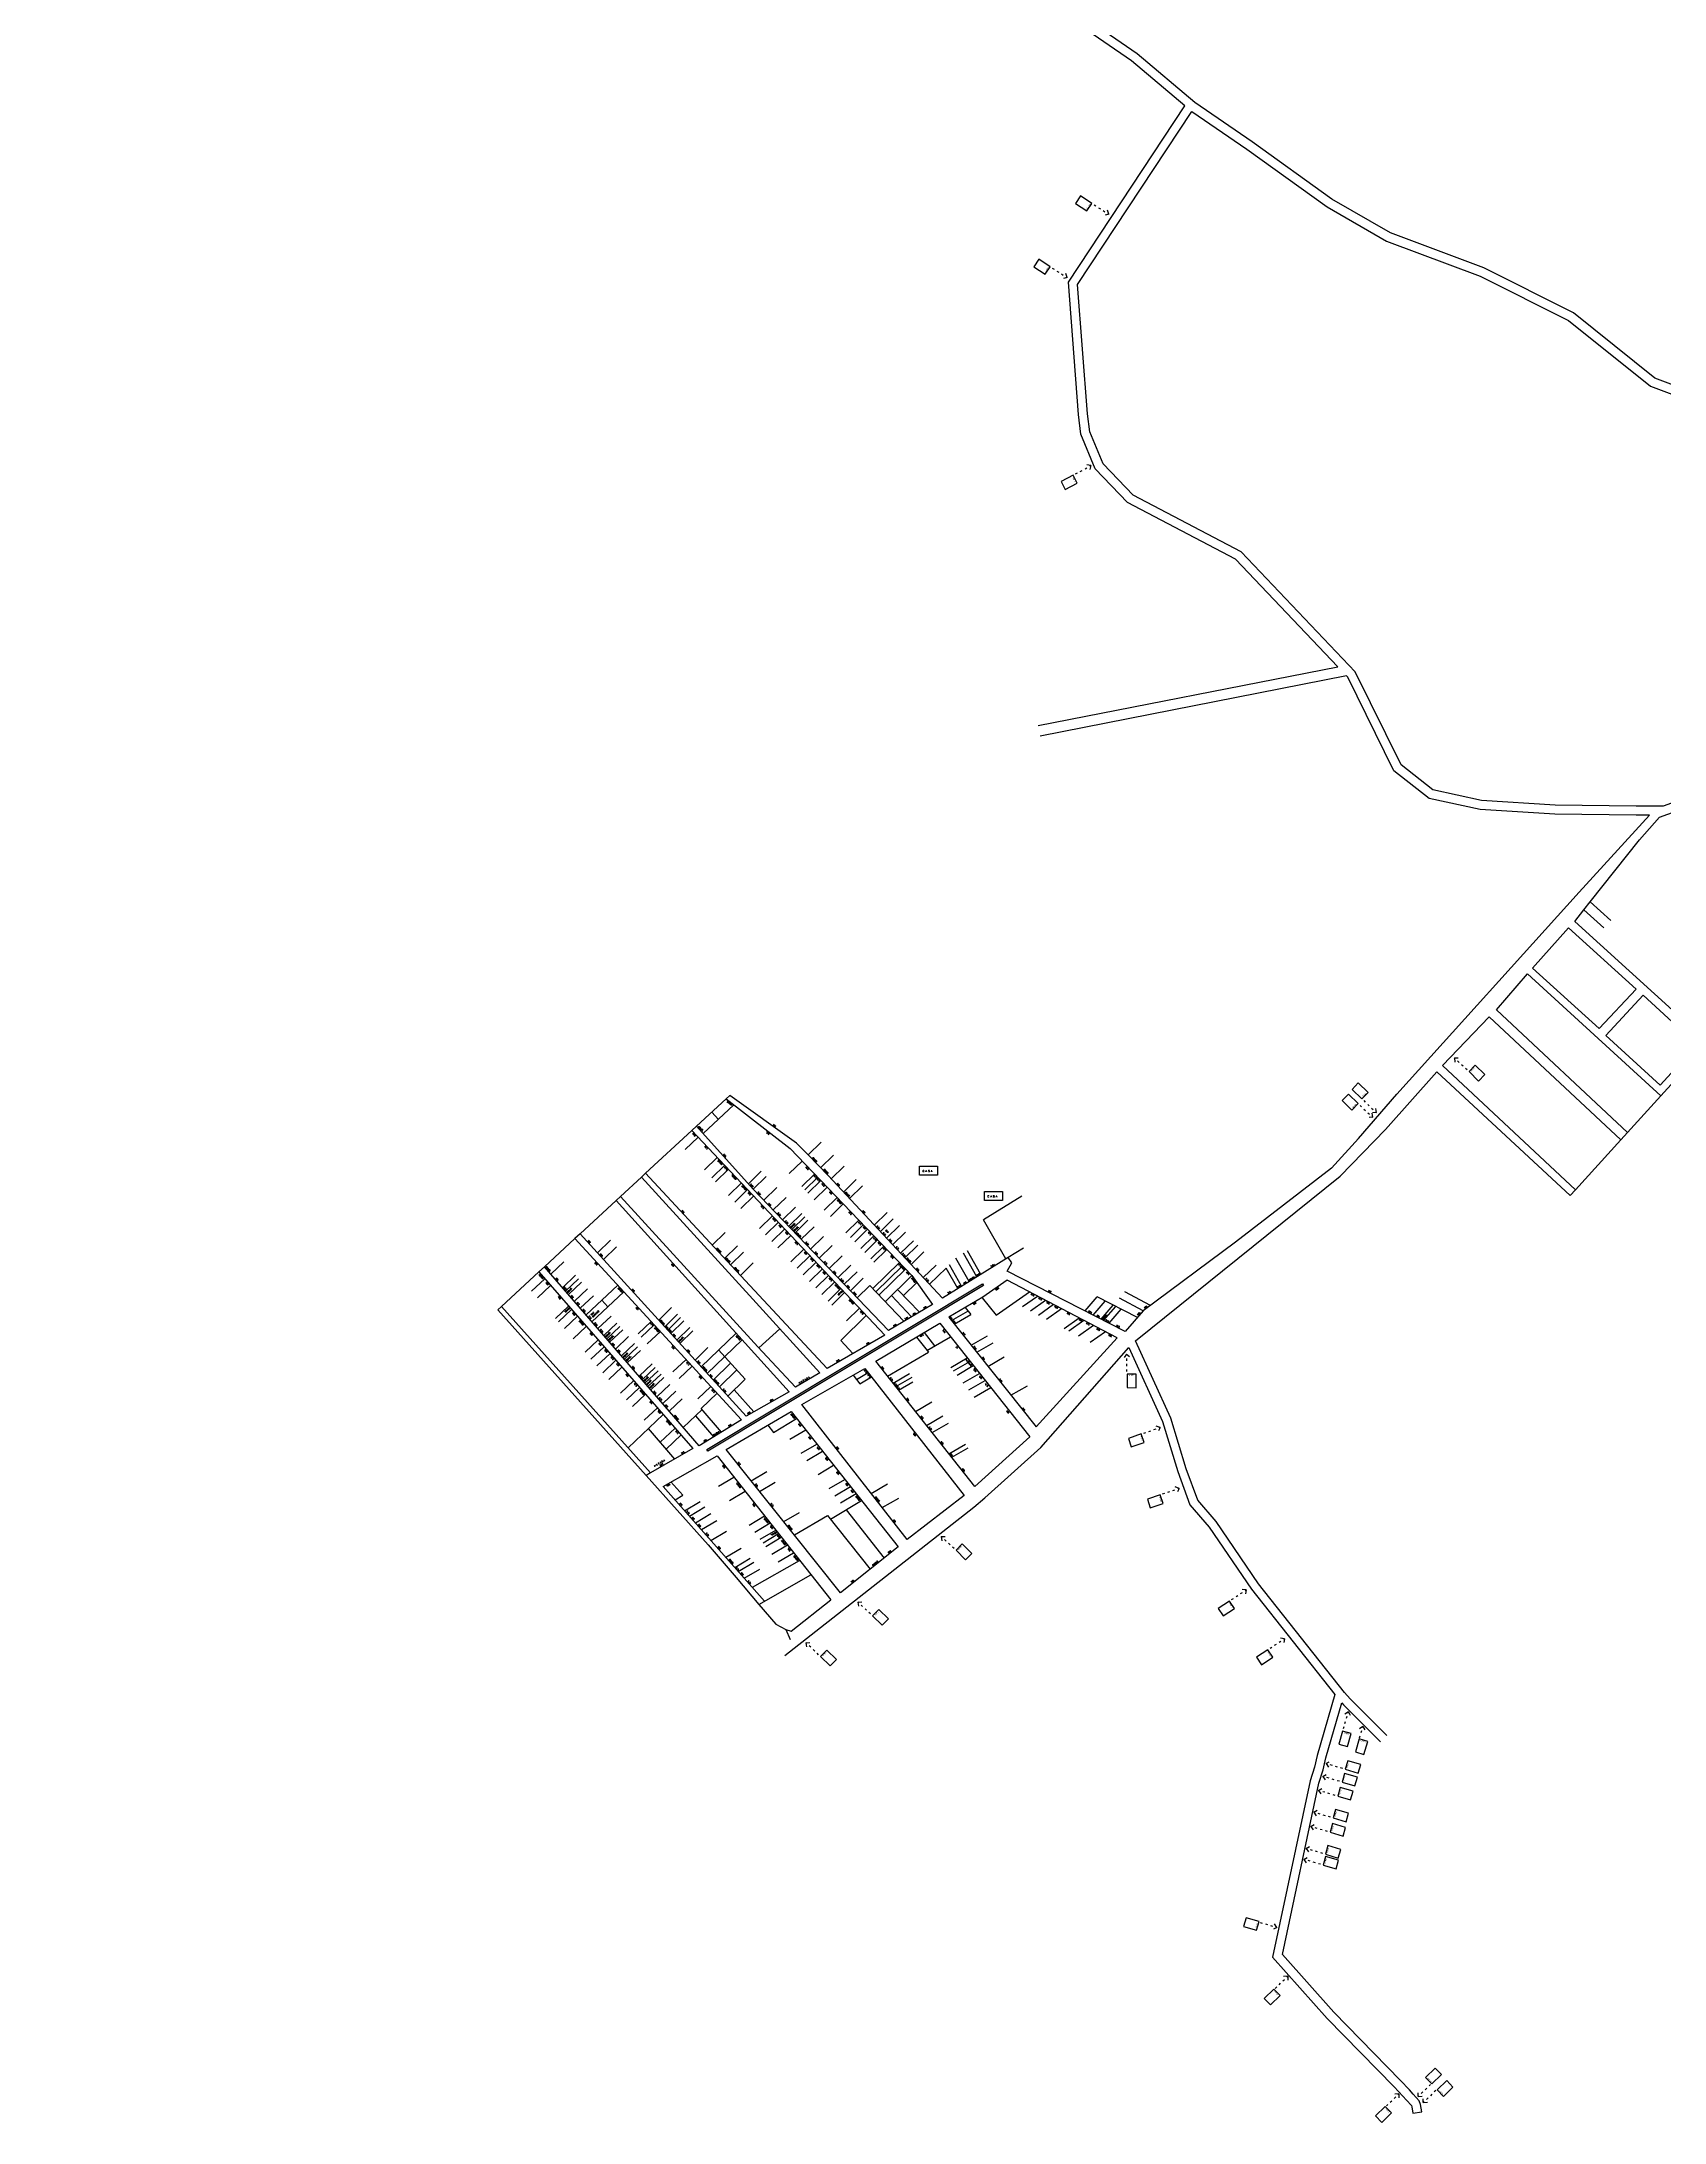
# Model space of a CAD drawing. Extents: x 714896 to 749292, y 8417558 to 8447149.
# Drawn here: x 734382 to 736183, y 8424003 to 8426312 of the extents above; entities that cross this region are included whole.
import ezdxf
from ezdxf.enums import TextEntityAlignment as Align

# ---------------------------------------------------------------- set-up
doc = ezdxf.new("R2010")
doc.units = 0
doc.header["$MEASUREMENT"] = 0
doc.linetypes.add('ACAD_ISO03W100', pattern=[30, 12, -18])
for name, color, linetype in [('LOTE', 7, 'CONTINUOUS'), ('NUM-PORTA', 7, 'CONTINUOUS'), ('QUADRA', 6, 'CONTINUOUS'), ('TEXTO', 7, 'CONTINUOUS')]:
    doc.layers.add(name, color=color, linetype=linetype)
doc.styles.add('ROMANS', font='ROMANS.SHX', dxfattribs={"height": 1.5})

msp = doc.modelspace()

# ---------------------------------------------------------------- linework, layer by layer
at = {"layer": 'LOTE'}
for p, q in [((735535.3, 8426141.1), (735529.8, 8426132.8)), ((735529.8, 8426132.8), (735542.3, 8426124.5)), ((735547.8, 8426132.8), (735535.3, 8426141.1)), ((735542.3, 8426124.5), (735547.8, 8426132.8)), ((735489.1, 8426070.9), (735483.5, 8426062.6)), ((735483.5, 8426062.6), (735496, 8426054.3)), ((735501.6, 8426062.6), (735489.1, 8426070.9)), ((735496, 8426054.3), (735501.6, 8426062.6)), ((735527.2, 8425831.3), (735513.8, 8425824.4)), ((735513.8, 8425824.4), (735518.4, 8425815.5)), ((735518.4, 8425815.5), (735531.7, 8425822.4)), ((735531.7, 8425822.4), (735527.2, 8425831.3)), ((735973.6, 8425176.5), (735966.6, 8425169.3)), ((735984.3, 8425166), (735973.6, 8425176.5)), ((735843.7, 8425156.7), (735836.7, 8425149.5)), ((735854.5, 8425146.2), (735843.7, 8425156.7)), ((735966.6, 8425169.3), (735977.3, 8425158.8)), ((735977.3, 8425158.8), (735984.3, 8425166)), ((735832.7, 8425144.3), (735825.7, 8425137.1)), ((735825.7, 8425137.1), (735836.5, 8425126.7)), ((735843.4, 8425133.9), (735832.7, 8425144.3)), ((735836.5, 8425126.7), (735843.4, 8425133.9)), ((735836.7, 8425149.5), (735847.5, 8425139.1)), ((735847.5, 8425139.1), (735854.5, 8425146.2)), ((735587, 8424833.6), (735587, 8424818.6)), ((735597, 8424833.5), (735587, 8424833.6)), ((735597, 8424818.5), (735597, 8424833.5)), ((735587, 8424818.6), (735597, 8424818.5)), ((735602.7, 8424767.2), (735588.5, 8424762.3)), ((735588.5, 8424762.3), (735591.7, 8424752.8)), ((735605.9, 8424757.7), (735602.7, 8424767.2)), ((735591.7, 8424752.8), (735605.9, 8424757.7)), ((735623.8, 8424699.6), (735609.6, 8424694.7)), ((735609.6, 8424694.7), (735612.8, 8424685.3)), ((735612.8, 8424685.3), (735627, 8424690.1)), ((735627, 8424690.1), (735623.8, 8424699.6)), ((735404.1, 8424645.2), (735397.1, 8424638.1)), ((735414.8, 8424634.7), (735404.1, 8424645.2)), ((735397.1, 8424638.1), (735407.8, 8424627.5)), ((735407.8, 8424627.5), (735414.8, 8424634.7)), ((735700.6, 8424581.8), (735688.1, 8424573.5)), ((735706.1, 8424573.5), (735700.6, 8424581.8)), ((735311.4, 8424572.5), (735304.4, 8424565.4)), ((735304.4, 8424565.4), (735315.1, 8424554.9)), ((735322.1, 8424562), (735311.4, 8424572.5)), ((735315.1, 8424554.9), (735322.1, 8424562)), ((735688.1, 8424573.5), (735693.6, 8424565.2)), ((735693.6, 8424565.2), (735706.1, 8424573.5)), ((735253.7, 8424527.3), (735246.7, 8424520.2)), ((735246.7, 8424520.2), (735257.4, 8424509.7)), ((735264.4, 8424516.8), (735253.7, 8424527.3)), ((735257.4, 8424509.7), (735264.4, 8424516.8)), ((735743.3, 8424527.7), (735730.8, 8424519.5)), ((735730.8, 8424519.5), (735736.4, 8424511.1)), ((735736.4, 8424511.1), (735748.9, 8424519.4)), ((735748.9, 8424519.4), (735743.3, 8424527.7)), ((735826.3, 8424437.4), (735822.1, 8424423)), ((735835.9, 8424434.6), (735826.3, 8424437.4)), ((735822.1, 8424423), (735831.7, 8424420.2)), ((735831.7, 8424420.2), (735835.9, 8424434.6)), ((735844.6, 8424428.7), (735840.4, 8424414.3)), ((735840.4, 8424414.3), (735850, 8424411.5)), ((735854.2, 8424425.9), (735844.6, 8424428.7)), ((735850, 8424411.5), (735854.2, 8424425.9)), ((735828.4, 8424390.4), (735825.6, 8424380.8)), ((735842.8, 8424386.2), (735828.4, 8424390.4)), ((735832, 8424404.6), (735829.2, 8424395)), ((735829.2, 8424395), (735843.6, 8424390.7)), ((735846.4, 8424400.3), (735832, 8424404.6)), ((735843.6, 8424390.7), (735846.4, 8424400.3)), ((735823.7, 8424374.8), (735820.8, 8424365.2)), ((735838.1, 8424370.6), (735823.7, 8424374.8)), ((735825.6, 8424380.8), (735839.9, 8424376.6)), ((735835.2, 8424361), (735838.1, 8424370.6)), ((735839.9, 8424376.6), (735842.8, 8424386.2)), ((735818.5, 8424350.6), (735815.7, 8424341)), ((735832.9, 8424346.3), (735818.5, 8424350.6)), ((735820.8, 8424365.2), (735835.2, 8424361)), ((735830.1, 8424336.7), (735832.9, 8424346.3)), ((735815.2, 8424334.7), (735812.3, 8424325.1)), ((735812.3, 8424325.1), (735826.7, 8424320.9)), ((735829.5, 8424330.5), (735815.2, 8424334.7)), ((735815.7, 8424341), (735830.1, 8424336.7)), ((735826.7, 8424320.9), (735829.5, 8424330.5)), ((735807.4, 8424298.4), (735804.6, 8424288.8)), ((735810, 8424310.3), (735807.1, 8424300.7)), ((735807.1, 8424300.7), (735821.5, 8424296.5)), ((735821.8, 8424294.1), (735807.4, 8424298.4)), ((735824.4, 8424306.1), (735810, 8424310.3)), ((735821.5, 8424296.5), (735824.4, 8424306.1)), ((735804.6, 8424288.8), (735819, 8424284.5)), ((735819, 8424284.5), (735821.8, 8424294.1)), ((735719.2, 8424230.3), (735716.4, 8424220.7)), ((735733.6, 8424226.1), (735719.2, 8424230.3)), ((735716.4, 8424220.7), (735730.8, 8424216.5)), ((735730.8, 8424216.5), (735733.6, 8424226.1)), ((735750, 8424151.2), (735739.2, 8424140.8)), ((735739.2, 8424140.8), (735746.2, 8424133.6)), ((735746.2, 8424133.6), (735757, 8424144.1)), ((735757, 8424144.1), (735750, 8424151.2)), ((735929.2, 8424063.5), (735918.4, 8424053.1)), ((735918.4, 8424053.1), (735925.4, 8424045.9)), ((735925.4, 8424045.9), (735936.1, 8424056.4)), ((735936.1, 8424056.4), (735929.2, 8424063.5)), ((735941.8, 8424049.6), (735931.1, 8424039.2)), ((735948.8, 8424042.4), (735941.8, 8424049.6)), ((735873.5, 8424020.8), (735862.7, 8424010.3)), ((735880.5, 8424013.6), (735873.5, 8424020.8)), ((735931.1, 8424039.2), (735938.1, 8424032)), ((735938.1, 8424032), (735948.8, 8424042.4)), ((735862.7, 8424010.3), (735869.7, 8424003.2)), ((735869.7, 8424003.2), (735880.5, 8424013.6))]:
    msp.add_line(p, q, dxfattribs=at)
at = {"layer": 'LOTE', "color": 7, "linetype": 'ACAD_ISO03W100', "ltscale": 0.2}
for points in [[(735550.3, 8426131.3), (735566.7, 8426120.9)], [(735504, 8426061), (735520.4, 8426050.7)], [(735529.8, 8425832.6), (735546.8, 8425841.9)], [(735964.5, 8425171.3), (735950.3, 8425184.6)], [(735845.6, 8425131.9), (735859.8, 8425118.7)], [(735849.7, 8425137.1), (735863.9, 8425123.9)], [(735586.9, 8424836.5), (735586.5, 8424855.8)], [(735605.5, 8424768.1), (735623.8, 8424774.4)], [(735626.5, 8424700.6), (735644.8, 8424706.8)], [(735394.9, 8424640.1), (735380.8, 8424653.3)], [(735302.2, 8424567.4), (735288.1, 8424580.6)], [(735703.1, 8424583.4), (735719.2, 8424594.1)], [(735244.6, 8424522.2), (735230.5, 8424535.5)], [(735745.8, 8424529.4), (735761.9, 8424540)], [(735827.2, 8424440.2), (735832.7, 8424458.7)], [(735845, 8424430), (735848.8, 8424442.6)], [(735826.4, 8424395.8), (735807.9, 8424401.3)], [(735818, 8424366.1), (735799.5, 8424371.6)], [(735822.7, 8424381.7), (735804.2, 8424387.2)], [(735812.9, 8424341.8), (735794.3, 8424347.3)], [(735809.5, 8424326), (735791, 8424331.5)], [(735804.3, 8424301.6), (735785.8, 8424307.1)], [(735801.8, 8424289.6), (735783.2, 8424295.1)], [(735734.8, 8424225.1), (735753.3, 8424219.6)], [(735751.4, 8424151.8), (735765.3, 8424165.3)], [(735924, 8424045.3), (735910.1, 8424031.9)], [(735874.9, 8424021.4), (735888.8, 8424034.8)], [(735929.7, 8424038.6), (735915.8, 8424025.1)]]:
    msp.add_lwpolyline(points, dxfattribs=at)
at = {"layer": 'LOTE', "color": 7}
for points in [[(735566.7, 8426120.9), (735565.2, 8426125.3)], [(735566.7, 8426120.9), (735562.6, 8426119.9)], [(735520.4, 8426050.7), (735518.9, 8426055.1)], [(735520.4, 8426050.7), (735516.3, 8426049.7)], [(735546.8, 8425841.9), (735542.2, 8425842.7)], [(735546.8, 8425841.9), (735545.7, 8425837.7)], [(735950.3, 8425184.6), (735954.6, 8425184.8)], [(735950.3, 8425184.6), (735951, 8425180)], [(735109, 8425108.8), (735141.8, 8425139.1)], [(735116.4, 8425100.7), (735150.5, 8425132.4)], [(735133.3, 8425116.3), (735125.9, 8425124.5)], [(735859.8, 8425118.7), (735855.6, 8425118.5)], [(735859.8, 8425118.7), (735859.1, 8425123.3)], [(735863.9, 8425123.9), (735859.6, 8425123.7)], [(735863.9, 8425123.9), (735863.2, 8425128.5)], [(735052.5, 8425056.5), (735103.9, 8425104.1)], [(735110.8, 8425096.7), (735096.5, 8425082.8)], [(735247.3, 8425091), (735233, 8425077)], [(735132.1, 8425074.2), (735117.8, 8425060.2)], [(735140.3, 8425065.5), (735126, 8425051.5)], [(735144.5, 8425061.1), (735130.2, 8425047.1)], [(735226.3, 8425070.1), (735212, 8425056.1)], [(735261.1, 8425076.7), (735246.8, 8425062.7)], [(735272.8, 8425064.3), (735258.5, 8425050.3)], [(735024.5, 8425030.7), (735047.8, 8425052.3)], [(735158.9, 8425045.8), (735144.6, 8425031.8)], [(735165.7, 8425038.5), (735151.4, 8425024.5)], [(735180.9, 8425058.9), (735166.6, 8425044.9)], [(735186.3, 8425053), (735172, 8425039)], [(735198.1, 8425040.6), (735183.8, 8425026.6)], [(735240.1, 8425055.7), (735225.8, 8425041.7)], [(735243.6, 8425052.1), (735229.3, 8425038.1)], [(735247, 8425048.5), (735232.7, 8425034.5)], [(735253.9, 8425041.2), (735239.7, 8425027.2)], [(735286.4, 8425049.7), (735272.1, 8425035.7)], [(735293.2, 8425042.4), (735278.9, 8425028.4)], [(734979.8, 8424989.3), (735019.7, 8425026.3)], [(735172.6, 8425031.3), (735158.3, 8425017.3)], [(735208.5, 8425029.8), (735194.2, 8425015.8)], [(735218.9, 8425018.9), (735204.6, 8425004.9)], [(735265, 8425029.7), (735250.7, 8425015.7)], [(735271.9, 8425022.5), (735257.6, 8425008.5)], [(735470.2, 8425031.1), (735427.6, 8425004.8)], [(735140.7, 8424990.7), (735126.4, 8424976.7)], [(735193.2, 8425009.4), (735178.9, 8424995.4)], [(735200, 8425002.2), (735185.7, 8424988.2)], [(735206.9, 8424994.9), (735192.6, 8424980.9)], [(735225.8, 8425011.7), (735211.5, 8424997.7)], [(735229.2, 8425008.1), (735214.9, 8424994.1)], [(735232.7, 8425004.4), (735218.4, 8424990.5)], [(735239.6, 8424997.2), (735225.3, 8424983.2)], [(735289.2, 8425004.4), (735274.9, 8424990.4)], [(735294.1, 8424999.3), (735279.8, 8424985.4)], [(735298.9, 8424994.3), (735284.6, 8424980.3)], [(735320.5, 8425013.1), (735306.2, 8424999.1)], [(735327.4, 8425005.8), (735313.1, 8424991.8)], [(735334.2, 8424998.5), (735319.9, 8424984.5)], [(735341, 8424991.2), (735326.7, 8424977.2)], [(735452.4, 8424961.4), (735427.6, 8425004.8)], [(734940.2, 8424952.7), (734974.1, 8424984)], [(735013.4, 8424982.2), (734999.1, 8424968.2)], [(735020.1, 8424974.8), (735005.8, 8424960.8)], [(735154.4, 8424976.1), (735140.1, 8424962.1)], [(735161.2, 8424968.8), (735146.9, 8424954.8)], [(735213.7, 8424987.6), (735199.4, 8424973.6)], [(735228.1, 8424972.3), (735213.8, 8424958.3)], [(735249.9, 8424986.4), (735235.6, 8424972.4)], [(735259.6, 8424976.2), (735245.3, 8424962.3)], [(735305.8, 8424987.1), (735291.5, 8424973.1)], [(735310, 8424982.7), (735295.7, 8424968.7)], [(735316.9, 8424975.5), (735302.6, 8424961.5)], [(735320.3, 8424971.9), (735306, 8424957.9)], [(735349.9, 8424981.7), (735335.6, 8424967.7)], [(735354.7, 8424976.6), (735340.4, 8424962.6)], [(735361.5, 8424969.3), (735347.2, 8424955.3)], [(735420.3, 8424941.6), (735405.4, 8424967.7)], [(735424.6, 8424944.2), (735409.7, 8424970.3)], [(735472, 8424973.5), (735455, 8424963)], [(734892.5, 8424908.7), (734934, 8424947)], [(734961.8, 8424958.4), (734947.2, 8424944.7)], [(735172.1, 8424957.1), (735157.8, 8424943.1)], [(735235, 8424965), (735220.7, 8424951.1)], [(735241.9, 8424957.8), (735227.6, 8424943.8)], [(735248.7, 8424950.5), (735234.4, 8424936.5)], [(735270.7, 8424964.7), (735256.4, 8424950.7)], [(735280.3, 8424954.6), (735266, 8424940.6)], [(735287.2, 8424947.3), (735273, 8424933.3)], [(735334.2, 8424957.4), (735304.6, 8424928.5)], [(735337.6, 8424953.8), (735308, 8424924.9)], [(735341.1, 8424950.2), (735311.5, 8424921.2)], [(735375.1, 8424954.6), (735360.8, 8424940.7)], [(735386, 8424951.3), (735367.7, 8424933.3)], [(735399, 8424928.5), (735386, 8424951.3)], [(735403.3, 8424931.1), (735389.7, 8424954.9)], [(735411.8, 8424936.4), (735396.9, 8424962.4)], [(734940.6, 8424939.5), (734926, 8424925.7)], [(734947.1, 8424931.9), (734932.6, 8424918.2)], [(734974.8, 8424943.3), (734960.3, 8424929.5)], [(734978.1, 8424939.5), (734963.6, 8424925.7)], [(734981.4, 8424935.7), (734966.8, 8424922)], [(734987.9, 8424928.1), (734973.4, 8424914.4)], [(735021.6, 8424932.4), (734986.4, 8424899.3)], [(735028.3, 8424925), (734993, 8424891.7)], [(735255.6, 8424943.2), (735241.3, 8424929.2)], [(735262.4, 8424935.9), (735248.1, 8424921.9)], [(735269.3, 8424928.7), (735255, 8424914.7)], [(735273.4, 8424924.3), (735259.1, 8424910.3)], [(735294.2, 8424940.1), (735279.9, 8424926.1)], [(735301.4, 8424931.8), (735287.5, 8424918.2)], [(735339.2, 8424892.2), (735301.4, 8424931.8)], [(735348, 8424943), (735318.4, 8424914)], [(735356.4, 8424902.4), (735332.3, 8424927.6)], [(735353.5, 8424935.4), (735338.7, 8424920.9)], [(735441.7, 8424898.9), (735478.8, 8424925)], [(735613, 8424909.9), (735584.6, 8424924.9)], [(734892.5, 8424908.7), (734888.3, 8424904.8), (735053, 8424721)], [(735058, 8424724), (734892.5, 8424908.7)], [(734966.9, 8424909.2), (734952.4, 8424895.5)], [(734970.2, 8424905.5), (734955.7, 8424891.7)], [(734976.8, 8424897.9), (734962.3, 8424884.2)], [(734994.5, 8424920.6), (734979.9, 8424906.8)], [(735003.9, 8424915.7), (735010.4, 8424908.2)], [(735081.3, 8424907.5), (735067.1, 8424893.5)], [(735088.1, 8424900.1), (735073.8, 8424886.1)], [(735297.4, 8424898.8), (735269.1, 8424871.1)], [(735289.9, 8424906.8), (735275.6, 8424892.8)], [(735347.8, 8424897.3), (735325.3, 8424920.8)], [(735392.1, 8424893.1), (735410.3, 8424903.6)], [(735395.2, 8424889.2), (735413.4, 8424899.7)], [(735407.2, 8424907.5), (735413.4, 8424899.7)], [(735426.2, 8424918.4), (735441.7, 8424898.9)], [(735470.9, 8424908.5), (735487.7, 8424920.3)], [(735479.8, 8424903.9), (735496.5, 8424915.7)], [(735488.6, 8424899.2), (735505.4, 8424911.1)], [(735497.5, 8424894.6), (735514.2, 8424906.4)], [(735540.5, 8424903.8), (735553.9, 8424919.2)], [(735549.4, 8424899.2), (735562.8, 8424914.7)], [(735598.4, 8424896.5), (735553.9, 8424919.2)], [(735558.3, 8424894.7), (735571.7, 8424910.1)], [(735561, 8424893.3), (735574.4, 8424908.7)], [(735567.2, 8424890.1), (735580.6, 8424905.6)], [(735605, 8424904), (735578.5, 8424917.9)], [(734986.7, 8424886.6), (734972.1, 8424872.9)], [(735014.1, 8424897.9), (734999.5, 8424884.1)], [(735020.6, 8424890.3), (735006.1, 8424876.6)], [(735023.9, 8424886.5), (735009.3, 8424872.8)], [(735027.2, 8424882.7), (735012.6, 8424869)], [(735033.7, 8424875.2), (735019.1, 8424861.4)], [(735058.8, 8424891.9), (735044.3, 8424878.2)], [(735062.2, 8424888.2), (735047.6, 8424874.5)], [(735069, 8424880.9), (735054.4, 8424867.2)], [(735091.4, 8424896.4), (735077.2, 8424882.4)], [(735094.8, 8424892.7), (735080.5, 8424878.7)], [(735101.5, 8424885.3), (735087.3, 8424871.3)], [(735104.9, 8424881.6), (735090.6, 8424867.6)], [(735152.9, 8424879.2), (735114.2, 8424841.7)], [(735178.1, 8424862.9), (735201.7, 8424883.9)], [(735361.8, 8424879.8), (735373.4, 8424865.1)], [(735364.8, 8424860), (735390.8, 8424875.1)], [(735413.9, 8424865.7), (735432.1, 8424876.2)], [(735517, 8424884.4), (735533.7, 8424896.2)], [(735522.3, 8424881.6), (735539, 8424893.4)], [(735532.9, 8424876), (735549.6, 8424887.8)], [(735546.2, 8424869), (735562.9, 8424880.9)], [(734999.8, 8424871.6), (734985.3, 8424857.8)], [(735006.4, 8424864), (734991.8, 8424850.3)], [(735013, 8424856.5), (734998.4, 8424842.8)], [(735040.2, 8424867.6), (735025.7, 8424853.9)], [(735043.5, 8424863.8), (735029, 8424850.1)], [(735046.8, 8424860), (735032.2, 8424846.3)], [(735121.7, 8424863.1), (735107.4, 8424849.1)], [(735159.6, 8424871.8), (735120.9, 8424834.3)], [(735163.1, 8424828.1), (735133.6, 8424860.5)], [(735282.6, 8424856.5), (735269.1, 8424871.1)], [(735321, 8424831.5), (735366.5, 8424857.9)], [(735353.2, 8424874.7), (735366.5, 8424857.9)], [(735420.1, 8424857.9), (735438.3, 8424868.4)], [(735432.6, 8424842.2), (735450.7, 8424852.7)], [(735586.5, 8424855.8), (735583.7, 8424852.2)], [(735586.5, 8424855.8), (735589.7, 8424853)], [(735019.5, 8424849), (735005, 8424835.2)], [(735026.1, 8424841.4), (735011.6, 8424827.7)], [(735059.8, 8424844.9), (735045.3, 8424831.2)], [(735063.1, 8424841.1), (735048.6, 8424827.4)], [(735066.4, 8424837.3), (735051.8, 8424823.6)], [(735069.7, 8424833.5), (735055.1, 8424819.8)], [(735072.9, 8424829.8), (735058.4, 8424816)], [(735097.4, 8424850), (735082.8, 8424836.2)], [(735104.2, 8424842.6), (735089.6, 8424828.9)], [(735146.9, 8424845.8), (735127.6, 8424826.9)], [(735153.7, 8424838.4), (735134.4, 8424819.5)], [(735283, 8424832.6), (735290.4, 8424823)], [(735286.7, 8424827.8), (735299.7, 8424835.3)], [(735290.4, 8424823), (735303.4, 8424830.5)], [(735327.2, 8424823.7), (735345.4, 8424834.2)], [(735330.3, 8424819.8), (735348.5, 8424830.3)], [(735391.3, 8424841.1), (735409.5, 8424851.6)], [(735394.4, 8424837.2), (735412.6, 8424847.7)], [(735398.2, 8424832.5), (735416.3, 8424843)], [(735405, 8424823.9), (735423.2, 8424834.4)], [(735039.3, 8424826.4), (735024.7, 8424812.6)], [(735045.8, 8424818.8), (735031.3, 8424805.1)], [(735052.4, 8424811.3), (735037.9, 8424797.6)], [(735079.5, 8424822.2), (735064.9, 8424808.5)], [(735086, 8424814.6), (735071.5, 8424800.9)], [(735093.2, 8424806.3), (735078.7, 8424792.6)], [(735125.1, 8424819.8), (735110.6, 8424806.1)], [(735131.9, 8424812.4), (735114.1, 8424795.6)], [(735163.1, 8424828.1), (735143.8, 8424809.2)], [(735172.7, 8424791.9), (735150.8, 8424816)], [(735333.4, 8424815.8), (735349, 8424824.9)], [(735411.2, 8424816), (735429.4, 8424826.6)], [(735417.4, 8424808.2), (735435.6, 8424818.7)], [(735458.1, 8424810.1), (735476.3, 8424820.6)], [(735072.1, 8424788.7), (735033.1, 8424751.8)], [(735065.6, 8424796.2), (735051, 8424782.5)], [(735115.3, 8424794.2), (735094.3, 8424774.4)], [(735128.4, 8424764.1), (735108.1, 8424787.4)], [(735136.9, 8424769.3), (735114.1, 8424795.6)], [(735194.4, 8424768.9), (735220.2, 8424784.2)], [(735352.1, 8424792.3), (735370.2, 8424802.8)], [(735364.5, 8424776.6), (735382.6, 8424787.2)], [(735084.9, 8424739.4), (735055.6, 8424773.1)], [(735085.3, 8424773.6), (735068.8, 8424758)], [(735091.9, 8424766.1), (735075.3, 8424750.5)], [(735188.1, 8424776.9), (735194.4, 8424768.9)], [(735212.8, 8424761.3), (735230.2, 8424771.6)], [(735370.7, 8424768.8), (735388.9, 8424779.3)], [(735623.8, 8424774.4), (735619.4, 8424776)], [(735623.8, 8424774.4), (735622, 8424770.5)], [(735225.2, 8424745.7), (735242.6, 8424756)], [(735231.5, 8424737.8), (735248.8, 8424748.1)], [(735389.3, 8424745.3), (735407.5, 8424755.8)], [(735392.4, 8424741.4), (735410.6, 8424751.9)], [(735080.7, 8424713.9), (735093.8, 8424699.1)], [(735133.4, 8424709.2), (735150.6, 8424719.4)], [(735169.8, 8424715.2), (735187, 8424725.4)], [(735179.1, 8424703.5), (735196.3, 8424713.7)], [(735243.9, 8424722.2), (735261.2, 8424732.5)], [(735256.3, 8424706.5), (735273.7, 8424716.8)], [(735085.2, 8424694), (735093.8, 8424699.1)], [(735095.8, 8424682), (735113, 8424692.2)], [(735145.7, 8424693.5), (735162.9, 8424703.7)], [(735257.6, 8424672.7), (735292.3, 8424693.3)], [(735262.5, 8424698.7), (735279.9, 8424709)], [(735268.7, 8424690.8), (735286.1, 8424701.1)], [(735303, 8424701.3), (735321.2, 8424711.8)], [(735315.3, 8424685.5), (735333.5, 8424696)], [(735644.8, 8424706.8), (735640.5, 8424708.4)], [(735644.8, 8424706.8), (735643.1, 8424702.9)], [(735101.1, 8424676), (735118.3, 8424686.2)], [(735107.8, 8424668.5), (735125, 8424678.8)], [(735114.4, 8424661), (735131.6, 8424671.3)], [(735167.4, 8424666), (735184.6, 8424676.2)], [(735173.6, 8424658.2), (735190.8, 8424668.4)], [(735206, 8424669.9), (735223.2, 8424680.1)], [(735217.8, 8424655.1), (735254.4, 8424676.8)], [(735254.4, 8424676.8), (735301.7, 8424617.1)], [(735275, 8424683), (735317.4, 8424629.5)], [(735125, 8424649.1), (735142.2, 8424659.3)], [(735179.8, 8424650.3), (735197, 8424660.5)], [(735182.9, 8424646.4), (735200.1, 8424656.6)], [(735186, 8424642.4), (735203.1, 8424652.7)], [(735192.8, 8424633.8), (735210, 8424644)], [(735380.8, 8424653.3), (735385.1, 8424653.5)], [(735380.8, 8424653.3), (735381.4, 8424648.7)], [(735141.5, 8424630.3), (735158.7, 8424640.5)], [(735151.5, 8424619.1), (735168.7, 8424629.3)], [(735155.4, 8424614.6), (735172.6, 8424624.8)], [(735171, 8424597), (735223.5, 8424626.8)], [(735199.6, 8424625.2), (735216.8, 8424635.4)], [(735162.1, 8424607.1), (735179.3, 8424617.3)], [(735178.1, 8424578), (735236, 8424610.9)], [(735288.1, 8424580.6), (735292.4, 8424580.9)], [(735288.1, 8424580.6), (735288.7, 8424576)], [(735719.2, 8424594.1), (735714.6, 8424594.5)], [(735719.2, 8424594.1), (735718.5, 8424589.9)], [(735208, 8424550), (735213, 8424539)], [(735230.5, 8424535.5), (735234.7, 8424535.7)], [(735230.5, 8424535.5), (735231.1, 8424530.9)], [(735761.9, 8424540), (735757.3, 8424540.5)], [(735761.9, 8424540), (735761.2, 8424535.8)], [(735832.7, 8424458.7), (735828.8, 8424456.1)], [(735832.7, 8424458.7), (735834.8, 8424455)], [(735848.8, 8424442.6), (735844.9, 8424440)], [(735848.8, 8424442.6), (735850.9, 8424438.9)], [(735807.9, 8424401.3), (735811.5, 8424403.4)], [(735807.9, 8424401.3), (735810.5, 8424397.5)], [(735799.5, 8424371.6), (735803.2, 8424373.7)], [(735799.5, 8424371.6), (735802.1, 8424367.8)], [(735804.2, 8424387.2), (735807.9, 8424389.3)], [(735804.2, 8424387.2), (735806.8, 8424383.4)], [(735794.3, 8424347.3), (735798, 8424349.5)], [(735794.3, 8424347.3), (735796.9, 8424343.5)], [(735791, 8424331.5), (735794.7, 8424333.6)], [(735791, 8424331.5), (735793.6, 8424327.7)], [(735785.8, 8424307.1), (735789.5, 8424309.2)], [(735785.8, 8424307.1), (735788.4, 8424303.3)], [(735783.2, 8424295.1), (735786.9, 8424297.2)], [(735783.2, 8424295.1), (735785.9, 8424291.3)], [(735753.3, 8424219.6), (735749.7, 8424217.5)], [(735753.3, 8424219.6), (735750.7, 8424223.4)], [(735765.3, 8424165.3), (735760.7, 8424164.9)], [(735765.3, 8424165.3), (735765.3, 8424161)], [(735888.8, 8424034.8), (735884.2, 8424034.4)], [(735888.8, 8424034.8), (735888.8, 8424030.6)], [(735910.1, 8424031.9), (735910, 8424036.1)], [(735910.1, 8424031.9), (735914.7, 8424032.3)], [(735915.8, 8424025.1), (735915.8, 8424029.4)], [(735915.8, 8424025.1), (735920.4, 8424025.5)]]:
    msp.add_lwpolyline(points, dxfattribs=at)
at = {"layer": 'LOTE', "color": 0}
for points in [[(736094.2, 8425348.8), (736116.2, 8425328.9)], [(736101.2, 8425357.7), (736124.2, 8425336.9)], [(736179.6, 8425142.4), (736142.4, 8425101.6)], [(736135.2, 8425093.7), (736084.7, 8425038.3)]]:
    msp.add_lwpolyline(points, dxfattribs=at)
at = {"layer": 'LOTE', "color": 7}
for points in [[(735356.6, 8425064.3), (735376.6, 8425064.3), (735376.6, 8425054.3), (735356.6, 8425054.3), (735356.6, 8425064.3)], [(735428.6, 8425036.3), (735448.6, 8425036.3), (735448.6, 8425026.3), (735428.6, 8425026.3), (735428.6, 8425036.3)], [(735120.5, 8424749.9), (735426.5, 8424933.9), (735427.5, 8424932.1), (735121.5, 8424748.1)]]:
    msp.add_lwpolyline(points, close=True, dxfattribs=at)
at = {"layer": 'QUADRA', "color": 6, "linetype": 'CONTINUOUS'}
for points in [[(736337.9, 8425877.2), (736173, 8425938.8), (736082.4, 8426011.5), (735983, 8426061.2), (735879.3, 8426100.1), (735814.4, 8426137.4), (735725.8, 8426201.2), (735662.1, 8426245), (735598.1, 8426299), (735474.9, 8426384.1), (735383.4, 8426454.4), (735297.1, 8426500.6), (735246.1, 8426533.3), (735152.9, 8426557.6), (735046, 8426595.2), (734995.4, 8426622), (734957.9, 8426639.2), (734821.1, 8426693.1), (734761.9, 8426723.3), (734704, 8426742.5), (734555.8, 8426786.6), (734382, 8426838)], [(735488.3, 8425553.4), (735820.8, 8425618.7), (735707.5, 8425738.2), (735587.6, 8425801.1), (735551.7, 8425838.2), (735535.8, 8425876.7), (735533, 8425898.5), (735521.9, 8426045.3), (735651, 8426241.2), (735592, 8426291), (735469, 8426376), (735378, 8426446), (735292, 8426492), (735242, 8426524), (735150, 8426548), (735042, 8426586), (734991, 8426613), (734954, 8426630), (734817, 8426684), (734758, 8426714), (734701, 8426733), (734559.4, 8426776.9)], [(736199.4, 8425470.2), (736182, 8425464), (736152, 8425464), (736062.2, 8425465), (735980.3, 8425470.1), (735926.6, 8425481.9), (735891.2, 8425509.8), (735840.1, 8425612.9), (735713.6, 8425746.3), (735593.7, 8425809.2), (735560.3, 8425843.8), (735545.6, 8425879.3), (735543, 8425899.5), (735532.1, 8426042.7), (735658.9, 8426235), (735720, 8426193), (735809, 8426129), (735875, 8426091), (735979, 8426052), (736077, 8426003), (736168, 8425930), (736334, 8425868)], [(735844, 8425095), (735886.3, 8425144.3), (736089, 8425368.6), (736166.8, 8425454), (736152, 8425454), (736061.8, 8425455), (735979, 8425460.2), (735922.2, 8425472.6), (735883.3, 8425503.3), (735831.9, 8425607.1), (735830.6, 8425608.4), (735490.7, 8425541.6)], [(735875.5, 8424432.5), (735834.6, 8424473.4), (735828.5, 8424480.1), (735733, 8424601), (735686, 8424670.1), (735665.4, 8424693.6), (735652.7, 8424728.6), (735635.7, 8424784.8), (735596.5, 8424870.6), (735823.5, 8425053.4), (735874, 8425105), (735931, 8425169), (736079, 8425032), (736084.7, 8425038.3), (735937, 8425176), (735989, 8425230), (736135.2, 8425093.7), (736142.4, 8425101.6), (735997, 8425238), (736031.6, 8425277.9), (736179.6, 8425142.4), (736233, 8425201), (736084, 8425336), (736094.2, 8425348.8), (736101.2, 8425357.7), (736155.7, 8425426.4), (736178.2, 8425451.7), (736324.1, 8425504.4)], [(735844, 8425095), (735814, 8425062), (735707.5, 8424979.9), (735605, 8424904), (735585, 8424881), (735454, 8424948), (735459, 8424957), (735455, 8424963), (735382, 8424918), (735255, 8425054), (735233, 8425077), (735220, 8425090), (735146, 8425143), (735141.8, 8425139.1), (735213, 8425084), (735348, 8424943), (735371, 8424911), (735322, 8424882), (735172, 8425039), (735109, 8425108.8), (735103.9, 8425104.1), (735318, 8424877), (735254, 8424840), (735143, 8424959), (735052.5, 8425056.5), (735047.8, 8425052.3), (735168, 8424921), (735246, 8424835), (735219, 8424819), (735177, 8424864), (735024.5, 8425030.7), (735019.7, 8425026.3), (735212, 8424814), (735164, 8424787), (734979.8, 8424989.3), (734974.1, 8424984), (735159, 8424783), (735112, 8424754), (734940.2, 8424952.7), (734934, 8424947), (735105, 8424751), (735058, 8424724), (735053, 8424721), (735122, 8424644), (735153, 8424608), (735178.1, 8424578), (735197, 8424556), (735208, 8424550), (735214, 8424548.5)], [(735207, 8424521.4), (735416.7, 8424685.8), (735429.1, 8424696.2), (735491.1, 8424752), (735589, 8424863), (735626.3, 8424781.2), (735643.3, 8424725.4), (735656.6, 8424688.4), (735678, 8424663.9), (735725, 8424595), (735817.5, 8424477.9), (735798.2, 8424410.2), (735795.2, 8424397.4), (735790.2, 8424382.3), (735748.6, 8424186.6), (735809.3, 8424118.6), (735883.4, 8424042.5), (735893.1, 8424032.3), (735897.3, 8424027.9), (735902.6, 8424021.8), (735903.1, 8424020.6), (735904.3, 8424013.4), (735914.1, 8424015), (735912.8, 8424023.2), (735911.3, 8424027.1), (735904.7, 8424034.6), (735900.4, 8424039.2), (735890.6, 8424049.5), (735816.7, 8424125.4), (735759.4, 8424189.4), (735799.8, 8424379.7), (735804.8, 8424394.6), (735807.8, 8424407.8), (735825.3, 8424468.9), (735827.4, 8424466.6), (735868.5, 8424425.5)], [(735184.5, 8424581.7), (735072, 8424709), (735132, 8424743), (735258, 8424583)], [(735214, 8424548.5), (735258, 8424583)]]:
    msp.add_lwpolyline(points, dxfattribs=at)
for points in [[(736111, 8425217), (736152, 8425261), (736077, 8425329), (736037, 8425284), (736111, 8425217)], [(736178.8, 8425154.2), (736219.9, 8425199.2), (736159.9, 8425254), (736118.6, 8425209.5), (736178.8, 8425154.2)], [(735486, 8424775), (735576, 8424874), (735454, 8424938), (735427, 8424919), (735389, 8424897)], [(735418, 8424709), (735308, 8424848), (735379, 8424890), (735479, 8424764), (735418, 8424709)], [(735343, 8424650), (735226, 8424800), (735296, 8424840), (735406, 8424699), (735343, 8424650)], [(735269, 8424591), (735142, 8424750), (735214, 8424792), (735333, 8424642), (735269, 8424591)]]:
    msp.add_lwpolyline(points, close=True, dxfattribs=at)

# ---------------------------------------------------------------- texts
at = {"layer": 'NUM-PORTA'}
for rotation, p in [(56.4324, (735544.7, 8426129.1)), (56.4324, (735498.5, 8426058.9)), (117.13, (735528.9, 8425826.7)), (225.5373, (735970.3, 8425172.4)), (45.9684, (735839.7, 8425130.7)), (45.9684, (735850.7, 8425143.1)), (179.8712, (735591.8, 8424833)), (108.9603, (735603.8, 8424762.4)), (108.9603, (735624.8, 8424694.9)), (225.5373, (735400.8, 8424641.1)), (123.5325, (735702.9, 8424577.5)), (225.5373, (735308.1, 8424568.5)), (225.5373, (735250.5, 8424523.3)), (123.5325, (735745.6, 8424523.4)), (163.5994, (735830.8, 8424435.5)), (163.5994, (735849.1, 8424426.9)), (253.5501, (735831.1, 8424399.5)), (253.5501, (735822.7, 8424369.7)), (253.5501, (735827.4, 8424385.3)), (253.5501, (735817.6, 8424345.5)), (253.5501, (735814.2, 8424329.6)), (253.5501, (735809, 8424305.2)), (253.5501, (735806.5, 8424293.3)), (73.5501, (735731.8, 8424221.6)), (134.2218, (735753, 8424147.4)), (314.2218, (735922.4, 8424049.7)), (314.2218, (735935.1, 8424035.8)), (134.2218, (735876.5, 8424017))]:
    msp.add_text('CASA', height=1.5, rotation=rotation, dxfattribs=at).set_placement(p, align=Align.CENTER)
at = {"layer": 'NUM-PORTA', "style": 'ROMANS'}
for s, rotation, p in [('S/N', 133.8667, (735108.3, 8425098.2, -272.5)), ('S/N', 133.8667, (735121.8, 8425083.9, -272.5)), ('S/N', 133.8667, (735143.5, 8425060.9, -272.5)), ('S/N', 133.8667, (735233.9, 8425061, -272.5)), ('S/N', 313.8667, (735168.5, 8425043.9, -272.5)), ('S/N', 133.8667, (735242.9, 8425051.6, -272.5)), ('S/N', 133.8667, (735246.4, 8425048, -272.5)), ('S/N', 133.8667, (735251.6, 8425042.5, -272.5)), ('S/N', 313.8667, (735176.7, 8425035.2, -272.5)), ('S/N', 133.8667, (735184.2, 8425017.8, -272.5)), ('S/N', 133.8667, (735281.6, 8425011.1, -272.5)), ('S/N', 133.8667, (735197.2, 8425003.9, -272.5)), ('S/N', 313.8667, (735198.8, 8425012.1, -272.5)), ('S/N', 313.8667, (735207.2, 8425003.2, -272.5)), ('S/N', 133.8667, (735292.4, 8424999.9, -272.5)), ('S/N', 133.8667, (735303.2, 8424988.6, -272.5)), ('S/N', 313.8667, (735308.7, 8424997.5, -272.5)), ('S/N', 313.8667, (735315.5, 8424990.2, -272.5)), ('S/N', 133.8667, (735222, 8424977.7, -272.5)), ('S/N', 313.8667, (735229.9, 8424979.5, -272.5)), ('S/N', 133.8667, (735309, 8424982.5, -272.5)), ('S/N', 133.8667, (735314.1, 8424977.2, -272.5)), ('138', 133.8667, (735319.7, 8424971.4, -272.5)), ('S/N', 313.8667, (735330, 8424974.6, -272.5)), ('S/N', 313.8667, (735337.1, 8424967, -272.5)), ('S/N', 133.8667, (735239.2, 8424959.4, -272.5)), ('S/N', 133.8667, (735246.1, 8424952.1, -272.5)), ('S/N', 313.8667, (735250.4, 8424958.1, -272.5)), ('S/N', 133.8667, (735336.8, 8424953.5, -272.5)), ('S/N', 133.8667, (735340.3, 8424949.8, -272.5)), ('S/N', 133.8667, (735345.5, 8424944.4, -272.5)), ('S/N', 133.8667, (735259.8, 8424937.6, -272.5)), ('S/N', 313.8667, (735268.7, 8424938.8, -272.5)), ('S/N', 313.8667, (735282.9, 8424924, -272.5)), ('S/N', 313.8667, (735363, 8424939.3, -272.5)), ('S/N', 312.4683, (734988.8, 8424897.7, -272.5)), ('S/N', 133.8667, (735294.5, 8424900.7, -272.5)), ('S/N', 312.4683, (734995.4, 8424890.2, -272.5)), ('S/N', 312.4683, (735001.7, 8424882.8, -272.5)), ('S/N', 133.8667, (735061.4, 8424887.8, -272.5)), ('S/N', 210.9612, (735360.4, 8424878.1, -272.5)), ('S/N', 130.8109, (735017.4, 8424850.2, -272.5)), ('S/N', 133.8667, (735101.5, 8424844.2, -272.5)), ('S/N', 129.4983, (735298.5, 8424835.5, -272.5)), ('S/N', 129.4983, (735302.3, 8424830.7, -272.5)), ('S/N', 309.4983, (735323.5, 8424829.3, -272.5)), ('S/N', 130.8109, (735043.4, 8424820.5, -272.5)), ('S/N', 312.4683, (735067.1, 8424807.1, -272.5)), ('S/N', 133.8667, (735129.6, 8424813.7, -272.5)), ('S/N', 313.8667, (735138.1, 8424816.5, -272.5)), ('S/N', 309.4983, (735328, 8424823.6, -272.5)), ('S/N', 309.4983, (735331.1, 8424819.6, -272.5)), ('S/N', 129.4983, (735433, 8424820.3, -272.5)), ('S/N', 130.8109, (735089.3, 8424767.9, -272.5)), ('S/N', 309.4983, (735366.8, 8424774.6, -272.5)), ('S/N', 30.0266, (735068.8, 8424731.4, -272.5)), ('S/N', 208.1678, (735079.2, 8424712.2, -272.5)), ('S/N', 309.4983, (735191, 8424689.6, -272.5)), ('S/N', 309.4983, (735097.8, 8424681.3, -272.5)), ('S/N', 309.4983, (735119.2, 8424656.9, -272.5)), ('S/N', 309.4983, (735152.5, 8424618.8, -272.5)), ('S/N', 309.4983, (735165.8, 8424603.8, -272.5))]:
    msp.add_text(s, height=1.5, rotation=rotation, dxfattribs=at).set_placement(p)
at = {"layer": 'NUM-PORTA', "color": 7, "style": 'ROMANS'}
for s, rotation, p in [('S/N', 29.5761, (735436.3, 8424952.5, -272.5)), ('S/N', 29.5761, (735398.7, 8424929.3, -272.5)), ('S/N', 214.7038, (735444.2, 8424930, -272.5)), ('S/N', 153.2732, (735484.2, 8424921.2, -272.5)), ('S/N', 153.2732, (735492.7, 8424916.7, -272.5)), ('S/N', 153.2732, (735510.5, 8424907.4, -272.5)), ('S/N', 333.2732, (735543.7, 8424902.9, -272.5)), ('S/N', 29.5761, (735340.6, 8424893.9, -272.5)), ('S/N', 309.7205, (735392.9, 8424893.2, -272.5)), ('S/N', 153.2732, (735545.6, 8424889, -272.5)), ('S/N', 153.2732, (735557.1, 8424882.9, -272.5)), ('S/N', 333.2732, (735562.8, 8424893.1, -272.5)), ('12', 129.7205, (735399.5, 8424862.6, -272.5)), ('S/N', 309.7205, (735416.2, 8424863.9, -272.5)), ('S/N', 129.7205, (735411.3, 8424847.3, -272.5)), ('S/N', 129.7205, (735414.7, 8424843.1, -272.5)), ('S/N', 309.7205, (735444.9, 8424827.8, -272.5))]:
    msp.add_text(s, height=1.5, rotation=rotation, dxfattribs=at).set_placement(p)
at = {"layer": 'TEXTO', "style": 'ROMANS'}
for s, rotation, p in [('CONST.', 140.786, (735148.6, 8425132.8, -272.5)), ('CONST.', 313.912, (735110.8, 8425107.9, -272.5)), ('TER.', 323.9515, (735193.6, 8425109.9, -272.5)), ('TER.', 138.8352, (735190.3, 8425100.2, -272.5)), ('CONST.', 133.8667, (735138, 8425066.7, -272.5)), ('TER.', 313.8667, (735138.4, 8425077, -272.5)), ('CONST.', 313.8667, (735237.5, 8425073.3, -272.5)), ('CONST.', 313.8667, (735250.1, 8425060.3, -272.5)), ('CONST.', 133.8667, (735153.6, 8425050.1, -272.5)), ('CONST.', 133.8667, (735164.4, 8425038.7, -272.5)), ('TER.', 133.8667, (735260, 8425033.9, -272.5)), ('TER.', 313.8667, (735264.6, 8425044.7, -272.5)), ('TER.', 313.8667, (735092.2, 8425014.7, -272.5)), ('TER.', 133.8667, (735169.7, 8425033, -272.5)), ('TER.', 313.8667, (735188.4, 8425022.5, -272.5)), ('CONST.', 133.8667, (735270.3, 8425023.2, -272.5)), ('CONST.', 313.8667, (735273.7, 8425035, -272.5)), ('TER.', 313.8667, (735292.8, 8425014.4, -272.5)), ('TER.', 133.8667, (735203.8, 8424996.9, -272.5)), ('TER.', 133.8667, (735211.1, 8424989.1, -272.5)), ('CONST.', 42.2411, (735214, 8424995.6, -272.5)), ('CONST.', 41.3322, (735217.4, 8424991.9, -272.5)), ('CONST.', 313.8667, (735219.6, 8424989.9, -272.5)), ('TER.', 133.8667, (735297.2, 8424995, -272.5)), ('BAR', 313.8667, (735318.5, 8424992.9, -272.5)), ('TER.', 312.7497, (734988, 8424981.3, -272.5)), ('TER.', 312.7497, (735001.4, 8424966.5, -272.5)), ('CONST.', 313.8667, (735131, 8424972.8, -272.5)), ('TER.', 133.8667, (735232, 8424966.9, -272.5)), ('TER.', 313.8667, (735240, 8424968.6, -272.5)), ('TER.', 313.8667, (735322.5, 8424982.7, -272.5)), ('CONST.', 130.8109, (734939.2, 8424939.9, -272.5)), ('CONST.', 310.8419, (734941.5, 8424952.4, -272.5)), ('TER.', 132.7497, (734999.3, 8424955.3, -272.5)), ('TER.', 132.1095, (735084.4, 8424953.6, -272.5)), ('CONST.', 313.8667, (735141.3, 8424961.7, -272.5)), ('CONST.', 313.8667, (735150.9, 8424951.4, -272.5)), ('TER.', 133.8667, (735252.7, 8424945, -272.5)), ('TER.', 313.8667, (735260.5, 8424947.1, -272.5)), ('TER.', 133.8667, (735328.1, 8424962.7, -272.5)), ('CONST.', 313.8667, (735341.9, 8424961.9, -272.5)), ('TER.', 313.8667, (735352.6, 8424950.5, -272.5)), ('TER.', 31.1965, (735420.5, 8424942.3, -272.5)), ('TER.', 130.8109, (734945.1, 8424933.1, -272.5)), ('TER.', 310.8419, (734952.4, 8424939.7, -272.5)), ('TER.', 310.8419, (734961, 8424929.8, -272.5)), ('CONST.', 43.0714, (734966.3, 8424923.8, -272.5)), ('TER.', 310.8419, (734969.1, 8424920.4, -272.5)), ('CONST.', 132.7497, (735027, 8424925.1, -272.5)), ('TER.', 312.7497, (735037, 8424927.4, -272.5)), ('CONST.', 133.8667, (735267.8, 8424928.9, -272.5)), ('CONST.', 221.3425, (735270.5, 8424926.4, -272.5)), ('TER.', 313.8667, (735275.5, 8424931.4, -272.5)), ('CONST.', 125.0529, (735352.4, 8424935.7, -272.5)), ('TER.', 31.1965, (735388.4, 8424922.6, -272.5)), ('TER.', 31.1965, (735405.8, 8424933.3, -272.5)), ('CONST.', 31.1965, (735412.4, 8424937.4, -272.5)), ('TER.', 333.2732, (735499.1, 8424925.6, -272.5)), ('TER.', 130.8109, (734958.8, 8424917.5, -272.5)), ('CONST.', 220.8109, (734967.5, 8424907.4, -272.5)), ('TER.', 130.8109, (734974.5, 8424899.4, -272.5)), ('TER.', 310.8419, (734975.8, 8424912.7, -272.5)), ('TER.', 310.8419, (734982.3, 8424905.1, -272.5)), ('VALE', 43.8593, (734992.3, 8424898.5, -272.5)), ('GUANAMBI', 43.8593, (734994.1, 8424896.5, -272.5)), ('TER.', 132.7497, (735045.1, 8424905.5, -272.5)), ('CONST.', 133.8667, (735283.8, 8424912, -272.5)), ('TER.', 31.1965, (735349.4, 8424898.8, -272.5)), ('TER.', 31.1965, (735361.5, 8424905.9, -272.5)), ('TER.', 211.1965, (735419.1, 8424913.6, -272.5)), ('TER.', 153.2732, (735501.4, 8424912.3, -272.5)), ('TER.', 153.2732, (735524, 8424900.4, -272.5)), ('TER.', 333.2732, (735552.9, 8424898.1, -272.5)), ('CONST.', 46.9767, (735560.5, 8424894, -272.5)), ('TER.', 47.3164, (735599.1, 8424898.5, -272.5)), ('TER.', 37.8094, (735606.7, 8424906.1, -272.5)), ('CONST.', 130.8109, (734983.9, 8424888.6, -272.5)), ('TER.', 130.8109, (734994.1, 8424877, -272.5)), ('CONST.', 43.0714, (735008.8, 8424874.6, -272.5)), ('CONST.', 43.0714, (735012.1, 8424870.8, -272.5)), ('CONST.', 132.7497, (735067.6, 8424881, -272.5)), ('CONST.', 312.7497, (735068.3, 8424893, -272.5)), ('TER.', 312.7497, (735074.4, 8424886.4, -272.5)), ('TER.', 312.7497, (735077.8, 8424882.6, -272.5)), ('TER.', 312.7497, (735082.5, 8424877.4, -272.5)), ('CONST.', 42.7497, (735090, 8424869.4, -272.5)), ('CONST.', 133.8667, (735158.1, 8424872, -272.5)), ('TER.', 31.1965, (735327.9, 8424886.1, -272.5)), ('TER.', 129.4983, (735385.6, 8424880.1, -272.5)), ('TER.', 309.4983, (735389.7, 8424896.9, -272.5)), ('TER.', 309.4983, (735404, 8424879.1, -272.5)), ('TER.', 153.2732, (735537.3, 8424893.4, -272.5)), ('TER.', 153.2732, (735570.3, 8424876.1, -272.5)), ('TER.', 333.2732, (735574.9, 8424886.9, -272.5)), ('TER.', 130.8109, (735003.9, 8424865.8, -272.5)), ('TER.', 130.8109, (735010.4, 8424858.2, -272.5)), ('TER.', 310.8419, (735014.8, 8424867.5, -272.5)), ('TER.', 310.8419, (735021.2, 8424860.1, -272.5)), ('CONST.', 43.0714, (735028.5, 8424851.9, -272.5)), ('CONST.', 43.0714, (735031.7, 8424848.1, -272.5)), ('TER.', 132.7497, (735084.9, 8424862.2, -272.5)), ('TER.', 312.7497, (735098.3, 8424860.1, -272.5)), ('TER.', 31.1965, (735297.9, 8424865.9, -272.5)), ('TER.', 309.4983, (735425.7, 8424851.8, -272.5)), ('TER.', 130.8109, (735023.5, 8424843.2, -272.5)), ('TER.', 130.8109, (735033.9, 8424831.4, -272.5)), ('TER.', 310.8419, (735037.1, 8424841.8, -272.5)), ('TER.', 310.8419, (735045.9, 8424831.5, -272.5)), ('CONST.', 43.0714, (735051.3, 8424825.4, -272.5)), ('TER.', 312.7497, (735109.7, 8424847.6, -272.5)), ('TER.', 132.7497, (735115.3, 8424829.1, -272.5)), ('CONST.', 312.7497, (735115.5, 8424841.3, -272.5)), ('TER.', 312.7497, (735123.3, 8424832.6, -272.5)), ('M U R A D A', 30.3798, (735223.3, 8424823, -272.5)), ('TER.', 31.1965, (735264.9, 8424846.8, -272.5)), ('TER.', 309.4983, (735313.9, 8424841.4, -272.5)), ('TER.', 129.4983, (735420, 8424836.7, -272.5)), ('TER.', 129.4983, (735426.3, 8424828.8, -272.5)), ('CONST.', 130.8109, (735051.3, 8424811.4, -272.5)), ('CONST.', 43.0714, (735054.5, 8424821.7, -272.5)), ('CONST.', 43.0714, (735057.8, 8424817.9, -272.5)), ('TER.', 310.8419, (735060.9, 8424814.1, -272.5)), ('CONST.', 312.7497, (735128.8, 8424826.6, -272.5)), ('TER.', 31.1965, (735191, 8424802.9, -272.5)), ('TER.', 309.4983, (735341.7, 8424806.3, -272.5)), ('TER.', 130.8109, (735060.3, 8424801.1, -272.5)), ('TER.', 130.8109, (735069.6, 8424790.5, -272.5)), ('TER.', 310.8419, (735073.9, 8424799.1, -272.5)), ('CONST.', 130.8109, (735080.7, 8424777.7, -272.5)), ('CONST.', 310.8109, (735084.1, 8424787.3, -272.5)), ('TER.', 31.1965, (735166, 8424788.9, -272.5)), ('CONST.', 129.4983, (735218.6, 8424785, -272.5)), ('TER.', 309.4983, (735357.4, 8424786.4, -272.5)), ('TER.', 129.4983, (735456.5, 8424790.7, -272.5)), ('TER.', 309.4983, (735470.4, 8424795.5, -272.5)), ('TER.', 31.1965, (735117.4, 8424758.2, -272.5)), ('GALPAO', 31.1965, (735128.3, 8424765.1, -272.5)), ('TER.', 31.1965, (735144.8, 8424775.1, -272.5)), ('TER.', 129.4983, (735225.4, 8424776.2, -272.5)), ('TER.', 129.4983, (735236.7, 8424761.8, -272.5)), ('TER.', 129.4983, (735353, 8424765.3, -272.5)), ('M U R A D A', 30.0266, (735062.5, 8424730.8, -272.5)), ('TER.', 31.1965, (735092.7, 8424744.7, -272.5)), ('TER.', 129.4983, (735246.1, 8424750, -272.5)), ('TER.', 129.4983, (735255.4, 8424738.3, -272.5)), ('TER.', 309.4983, (735263.7, 8424752.5, -272.5)), ('TER.', 309.4983, (735379.7, 8424758.3, -272.5)), ('TER.', 309.4983, (735390.1, 8424745.2, -272.5)), ('TER.', 129.4983, (735141.2, 8424729.8, -272.5)), ('CONST.', 129.4983, (735158.4, 8424708, -272.5)), ('TER.', 309.4983, (735154.6, 8424735.2, -272.5)), ('TER.', 129.4983, (735267.7, 8424722.8, -272.5)), ('TER.', 309.4983, (735403.4, 8424728.3, -272.5)), ('TER.', 309.4983, (735089.8, 8424690, -272.5)), ('TER.', 129.4983, (735174.6, 8424687.4, -272.5)), ('TER.', 309.4983, (735173.7, 8424711.3, -272.5)), ('TER.', 129.4983, (735277.8, 8424710.1, -272.5)), ('TER.', 129.4983, (735283.7, 8424702.6, -272.5)), ('CONST.', 129.4983, (735290.7, 8424693.8, -272.5)), ('CONST.', 309.4983, (735307.2, 8424696.8, -272.5)), ('TER.', 309.4983, (735103.6, 8424674.4, -272.5)), ('TER.', 309.4983, (735110.5, 8424666.5, -272.5)), ('CONST.', 129.4983, (735189, 8424669.1, -272.5)), ('TER.', 309.4983, (735326.9, 8424671.5, -272.5)), ('TER.', 129.4983, (735194.3, 8424662.4, -272.5)), ('CONST.', 208.8709, (735197.5, 8424658.8, -272.5)), ('TER.', 129.4983, (735202.1, 8424652.4, -272.5)), ('CONST.', 129.4983, (735208.1, 8424644.8, -272.5)), ('CONST.', 309.4983, (735210.4, 8424665.3, -272.5)), ('TER.', 309.4983, (735132.4, 8424641.7, -272.5)), ('CONST.', 309.4983, (735144.9, 8424627.8, -272.5)), ('TER.', 129.4983, (735213.8, 8424637.7, -272.5)), ('CONST.', 129.4983, (735221.9, 8424627.3, -272.5)), ('GALPAO', 39.5545, (735305, 8424620.7, -272.5)), ('TER.', 39.5545, (735322.4, 8424634.6, -272.5)), ('TER.', 309.4983, (735158, 8424612.8, -272.5)), ('TER.', 39.5545, (735281.3, 8424601.9, -272.5))]:
    msp.add_text(s, height=1.5, rotation=rotation, dxfattribs=at).set_placement(p)
for p in [(735360.1, 8425058, -272.5), (735432.1, 8425030, -272.5)]:
    msp.add_text('C A S A', height=2, dxfattribs=at).set_placement(p)

doc.saveas('drawing.dxf')
